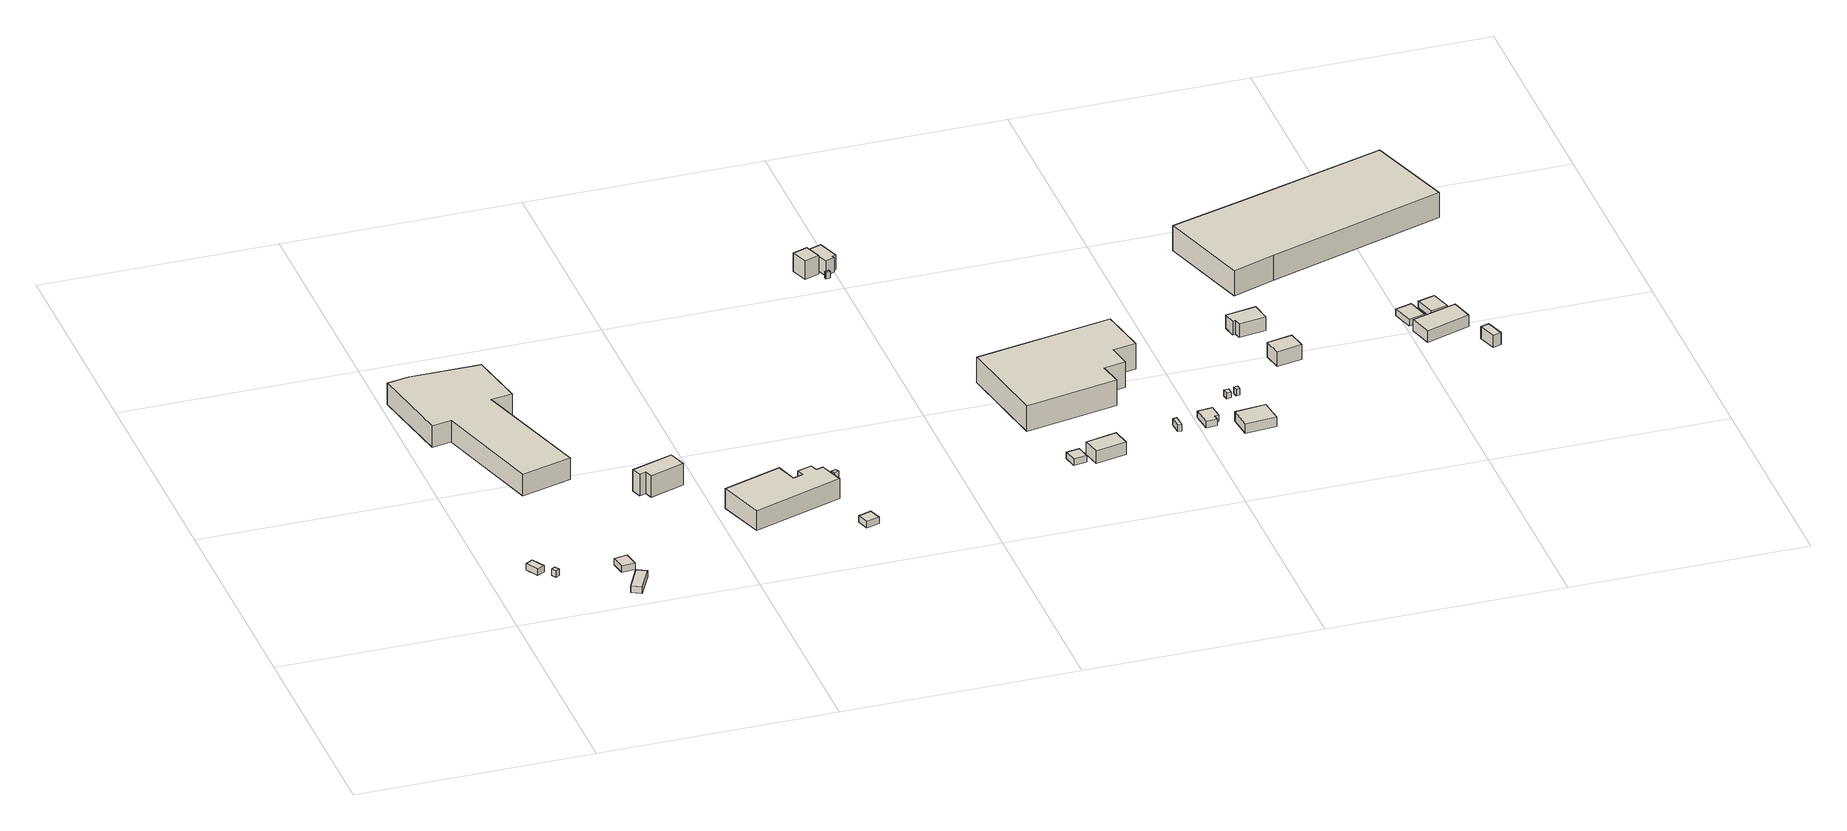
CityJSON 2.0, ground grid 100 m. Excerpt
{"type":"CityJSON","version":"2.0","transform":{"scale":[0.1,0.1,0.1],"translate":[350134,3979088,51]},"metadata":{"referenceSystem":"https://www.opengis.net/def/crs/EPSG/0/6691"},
"CityObjects":{
"building1":{"type":"Building","attributes":{"measuredHeight":3},"geometry":[{"type":"Solid","lod":"1","boundaries":[[[[0,1,2,3]],[[2,4,5,3]],[[1,6,4,2]],[[0,7,6,1]],[[3,5,7,0]],[[4,6,7,5]]]]}]},
"building2":{"type":"Building","attributes":{"measuredHeight":3},"geometry":[{"type":"Solid","lod":"1","boundaries":[[[[8,9,10,11]],[[10,12,13,11]],[[9,14,12,10]],[[8,15,14,9]],[[11,13,15,8]],[[12,14,15,13]]]]}]},
"building3":{"type":"Building","attributes":{"measuredHeight":3},"geometry":[{"type":"Solid","lod":"1","boundaries":[[[[16,17,18,19]],[[18,20,21,19]],[[17,22,20,18]],[[16,23,22,17]],[[19,21,23,16]],[[20,22,23,21]]]]}]},
"building4":{"type":"Building","attributes":{"measuredHeight":3},"geometry":[{"type":"Solid","lod":"1","boundaries":[[[[24,25,26,27]],[[26,28,29,27]],[[25,30,28,26]],[[24,31,30,25]],[[27,29,31,24]],[[28,30,31,29]]]]}]},
"building5":{"type":"Building","attributes":{"measuredHeight":12.1},"geometry":[{"type":"Solid","lod":"1","boundaries":[[[[32,33,34,35,36,37,38,39,40]],[[39,41,42,40]],[[38,43,41,39]],[[37,44,43,38]],[[36,45,44,37]],[[35,46,45,36]],[[34,47,46,35]],[[33,48,47,34]],[[32,49,48,33]],[[40,42,49,32]],[[41,43,44,45,46,47,48,49,42]]]]}]},
"building6":{"type":"Building","attributes":{"measuredHeight":9.8},"geometry":[{"type":"Solid","lod":"1","boundaries":[[[[50,51,52,53,54,55]],[[54,56,57,55]],[[53,58,56,54]],[[52,59,58,53]],[[51,60,59,52]],[[50,61,60,51]],[[55,57,61,50]],[[56,58,59,60,61,57]]]]}]},
"building7":{"type":"Building","attributes":{"measuredHeight":9.1},"geometry":[{"type":"Solid","lod":"1","boundaries":[[[[62,63,64,65,66,67,68,69,70,71]],[[70,72,73,71]],[[69,74,72,70]],[[68,75,74,69]],[[67,76,75,68]],[[66,77,76,67]],[[65,78,77,66]],[[64,79,78,65]],[[63,80,79,64]],[[62,81,80,63]],[[71,73,81,62]],[[72,74,75,76,77,78,79,80,81,73]]]]}]},
"building8":{"type":"Building","attributes":{"measuredHeight":3},"geometry":[{"type":"Solid","lod":"1","boundaries":[[[[82,83,84,85]],[[84,86,87,85]],[[83,88,86,84]],[[82,89,88,83]],[[85,87,89,82]],[[86,88,89,87]]]]}]},
"building9":{"type":"Building","attributes":{"measuredHeight":4.1},"geometry":[{"type":"Solid","lod":"1","boundaries":[[[[90,91,92,93]],[[92,94,95,93]],[[91,96,94,92]],[[90,97,96,91]],[[93,95,97,90]],[[94,96,97,95]]]]}]},
"building10":{"type":"Building","attributes":{"measuredHeight":10.1},"geometry":[{"type":"Solid","lod":"1","boundaries":[[[[98,99,100,101]],[[100,102,103,101]],[[99,104,102,100]],[[98,105,104,99]],[[101,103,105,98]],[[102,104,105,103]]]]}]},
"building11":{"type":"Building","attributes":{"measuredHeight":3},"geometry":[{"type":"Solid","lod":"1","boundaries":[[[[106,107,108,109]],[[108,110,111,109]],[[107,112,110,108]],[[106,113,112,107]],[[109,111,113,106]],[[110,112,113,111]]]]}]},
"building12":{"type":"Building","attributes":{"measuredHeight":7.8},"geometry":[{"type":"Solid","lod":"1","boundaries":[[[[114,115,116,117,118,119]],[[118,120,121,119]],[[117,122,120,118]],[[116,123,122,117]],[[115,124,123,116]],[[114,125,124,115]],[[119,121,125,114]],[[120,122,123,124,125,121]]]]}]},
"building13":{"type":"Building","attributes":{"measuredHeight":3},"geometry":[{"type":"Solid","lod":"1","boundaries":[[[[126,127,128,129]],[[128,130,131,129]],[[127,132,130,128]],[[126,133,132,127]],[[129,131,133,126]],[[130,132,133,131]]]]}]},
"building14":{"type":"Building","attributes":{"measuredHeight":7.9},"geometry":[{"type":"Solid","lod":"1","boundaries":[[[[134,135,136,137]],[[136,138,139,137]],[[135,140,138,136]],[[134,141,140,135]],[[137,139,141,134]],[[138,140,141,139]]]]}]},
"building15":{"type":"Building","attributes":{"measuredHeight":11.7},"geometry":[{"type":"Solid","lod":"1","boundaries":[[[[142,143,144,145,146,147,148,149]],[[148,150,151,149]],[[147,152,150,148]],[[146,153,152,147]],[[145,154,153,146]],[[144,155,154,145]],[[143,156,155,144]],[[142,157,156,143]],[[149,151,157,142]],[[150,152,153,154,155,156,157,151]]]]}]},
"building16":{"type":"Building","attributes":{"measuredHeight":3},"geometry":[{"type":"Solid","lod":"1","boundaries":[[[[158,159,160,161]],[[160,162,163,161]],[[159,164,162,160]],[[158,165,164,159]],[[161,163,165,158]],[[162,164,165,163]]]]}]},
"building17":{"type":"Building","attributes":{"measuredHeight":3},"geometry":[{"type":"Solid","lod":"1","boundaries":[[[[166,167,168,169,170,171]],[[170,172,173,171]],[[169,174,172,170]],[[168,175,174,169]],[[167,176,175,168]],[[166,177,176,167]],[[171,173,177,166]],[[172,174,175,176,177,173]]]]}]},
"building18":{"type":"Building","attributes":{"measuredHeight":5.5},"geometry":[{"type":"Solid","lod":"1","boundaries":[[[[178,179,180,181]],[[180,182,183,181]],[[179,184,182,180]],[[178,185,184,179]],[[181,183,185,178]],[[182,184,185,183]]]]}]},
"building19":{"type":"Building","attributes":{"measuredHeight":2.8},"geometry":[{"type":"Solid","lod":"1","boundaries":[[[[186,187,188,189]],[[188,190,191,189]],[[187,192,190,188]],[[186,193,192,187]],[[189,191,193,186]],[[190,192,193,191]]]]}]},
"building20":{"type":"Building","attributes":{"measuredHeight":3},"geometry":[{"type":"Solid","lod":"1","boundaries":[[[[194,195,196,197]],[[196,198,199,197]],[[195,200,198,196]],[[194,201,200,195]],[[197,199,201,194]],[[198,200,201,199]]]]}]},
"building21":{"type":"Building","attributes":{"measuredHeight":8.9},"geometry":[{"type":"Solid","lod":"1","boundaries":[[[[202,203,204,205,206,207]],[[206,208,209,207]],[[205,210,208,206]],[[204,211,210,205]],[[203,212,211,204]],[[202,213,212,203]],[[207,209,213,202]],[[208,210,211,212,213,209]]]]}]},
"building22":{"type":"Building","attributes":{"measuredHeight":8.1},"geometry":[{"type":"Solid","lod":"1","boundaries":[[[[214,215,216,217]],[[216,218,219,217]],[[215,220,218,216]],[[214,221,220,215]],[[217,219,221,214]],[[218,220,221,219]]]]}]},
"building23":{"type":"Building","attributes":{"measuredHeight":3},"geometry":[{"type":"Solid","lod":"1","boundaries":[[[[222,223,224,225]],[[224,226,227,225]],[[223,228,226,224]],[[222,229,228,223]],[[225,227,229,222]],[[226,228,229,227]]]]}]},
"building24":{"type":"Building","attributes":{"measuredHeight":14},"geometry":[{"type":"Solid","lod":"1","boundaries":[[[[230,231,232,233,234,235]],[[234,236,237,235]],[[233,238,236,234]],[[232,239,238,233]],[[231,240,239,232]],[[230,241,240,231]],[[235,237,241,230]],[[236,238,239,240,241,237]]]]}]},
"building25":{"type":"Building","attributes":{"measuredHeight":6.2},"geometry":[{"type":"Solid","lod":"1","boundaries":[[[[242,243,244,245]],[[244,246,247,245]],[[243,248,246,244]],[[242,249,248,243]],[[245,247,249,242]],[[246,248,249,247]]]]}]},
"building26":{"type":"Building","attributes":{"measuredHeight":3},"geometry":[{"type":"Solid","lod":"1","boundaries":[[[[250,251,252,253]],[[252,254,255,253]],[[251,256,254,252]],[[250,257,256,251]],[[253,255,257,250]],[[254,256,257,255]]]]}]},
"building27":{"type":"Building","attributes":{"measuredHeight":7.7},"geometry":[{"type":"Solid","lod":"1","boundaries":[[[[258,259,260,261]],[[260,262,263,261]],[[259,264,262,260]],[[258,265,264,259]],[[261,263,265,258]],[[262,264,265,263]]]]}]}
},
"vertices":[
[168,323,54],[199,268,54],[168,251,54],[137,305,54],[168,251,84],[137,305,84],[199,268,84],[168,323,84],
[237,250,51],[249,229,51],[234,220,51],[221,241,51],[234,220,81],[221,241,81],[249,229,81],[237,250,81],
[578,120,45],[519,9,45],[478,31,45],[536,142,45],[478,31,75],[536,142,75],[519,9,75],[578,120,75],
[537,257,45],[548,190,45],[492,183,45],[481,249,45],[492,183,75],[481,249,75],[548,190,75],[537,257,75],
[402,1681,44],[449,1434,44],[357,1420,44],[516,911,44],[301,849,44],[159,1319,44],[77,1303,44],[8,1664,44],[102,1682,44],[8,1664,143],[102,1682,143],[77,1303,143],[159,1319,143],[301,849,143],[516,911,143],[357,1420,143],[449,1434,143],[402,1681,143],
[900,811,44],[925,734,44],[776,685,44],[765,718,44],[736,709,44],[722,752,44],[736,709,142],[722,752,142],[765,718,142],[776,685,142],[925,734,142],[900,811,142],
[1280,616,33],[1310,526,33],[1352,540,33],[1342,571,33],[1404,591,33],[1415,558,33],[1445,569,33],[1480,465,33],[1097,337,33],[1032,533,33],[1097,337,124],[1032,533,124],[1480,465,124],[1445,569,124],[1415,558,124],[1404,591,124],[1342,571,124],[1352,540,124],[1310,526,124],[1280,616,124],
[1555,299,27],[1572,248,27],[1516,231,27],[1500,282,27],[1516,231,57],[1500,282,57],[1572,248,57],[1555,299,57],
[1512,612,34],[1518,595,34],[1498,589,34],[1492,605,34],[1498,589,75],[1492,605,75],[1518,595,75],[1512,612,75],
[1858,2058,35],[1832,2130,35],[1896,2152,35],[1921,2081,35],[1896,2152,120],[1921,2081,120],[1832,2130,120],[1858,2058,120],
[1952,2048,36],[1954,2038,36],[1937,2034,36],[1934,2044,36],[1937,2034,66],[1934,2044,66],[1954,2038,66],[1952,2048,66],
[1963,2186,34],[1996,2095,34],[1979,2089,34],[1983,2077,34],[1943,2062,34],[1905,2166,34],[1943,2062,101],[1905,2166,101],[1983,2077,101],[1979,2089,101],[1996,2095,101],[1963,2186,101],
[2481,507,17],[2492,449,17],[2435,439,17],[2424,497,17],[2435,439,47],[2424,497,47],[2492,449,47],[2481,507,47],
[2640,532,17],[2657,453,17],[2524,425,17],[2507,503,17],[2524,425,75],[2507,503,75],[2657,453,75],[2640,532,75],
[2853,1260,15],[2892,1053,15],[2793,1035,15],[2810,934,15],[2716,916,15],[2737,817,15],[2341,740,15],[2267,1149,15],[2341,740,132],[2267,1149,132],[2737,817,132],[2716,916,132],[2810,934,132],[2793,1035,132],[2892,1053,132],[2853,1260,132],
[2918,617,11],[2922,564,11],[2904,563,11],[2901,616,11],[2904,563,41],[2901,616,41],[2922,564,41],[2918,617,41],
[3074,645,12],[3080,583,12],[3062,581,12],[3065,557,12],[3018,552,12],[3009,638,12],[3018,552,42],[3009,638,42],[3065,557,42],[3062,581,42],[3080,583,42],[3074,645,42],
[3286,485,8],[3153,471,8],[3143,573,8],[3275,587,8],[3143,573,52],[3275,587,52],[3153,471,52],[3286,485,52],
[3177,758,15],[3181,733,15],[3161,730,15],[3157,755,15],[3161,730,42],[3157,755,42],[3181,733,42],[3177,758,42],
[3216,763,15],[3218,742,15],[3202,740,15],[3200,761,15],[3202,740,45],[3200,761,45],[3218,742,45],[3216,763,45],
[3445,1236,27],[3459,1151,27],[3342,1131,27],[3337,1161,27],[3324,1158,27],[3315,1214,27],[3324,1158,89],[3315,1214,89],[3337,1161,89],[3342,1131,89],[3459,1151,89],[3445,1236,89],
[3529,911,21],[3421,889,21],[3405,968,21],[3513,990,21],[3405,968,89],[3513,990,89],[3421,889,89],[3529,911,89],
[4053,1135,16],[4078,1043,16],[4007,1024,16],[3982,1116,16],[4007,1024,46],[3982,1116,46],[4078,1043,46],[4053,1135,46],
[4246,2129,20],[4369,1754,20],[3606,1508,20],[3424,1445,20],[3300,1842,20],[3611,1934,20],[3300,1842,134],[3611,1934,134],[3424,1445,134],[3606,1508,134],[4369,1754,134],[4246,2129,134],
[4206,1053,10],[4231,957,10],[4042,893,10],[4014,994,10],[4042,893,63],[4014,994,63],[4231,957,63],[4206,1053,63],
[4159,1170,13],[4184,1084,13],[4111,1063,13],[4086,1148,13],[4111,1063,43],[4086,1148,43],[4184,1084,43],[4159,1170,43],
[4278,793,1],[4253,871,1],[4289,883,1],[4314,804,1],[4289,883,56],[4314,804,56],[4253,871,56],[4278,793,56]
]}
